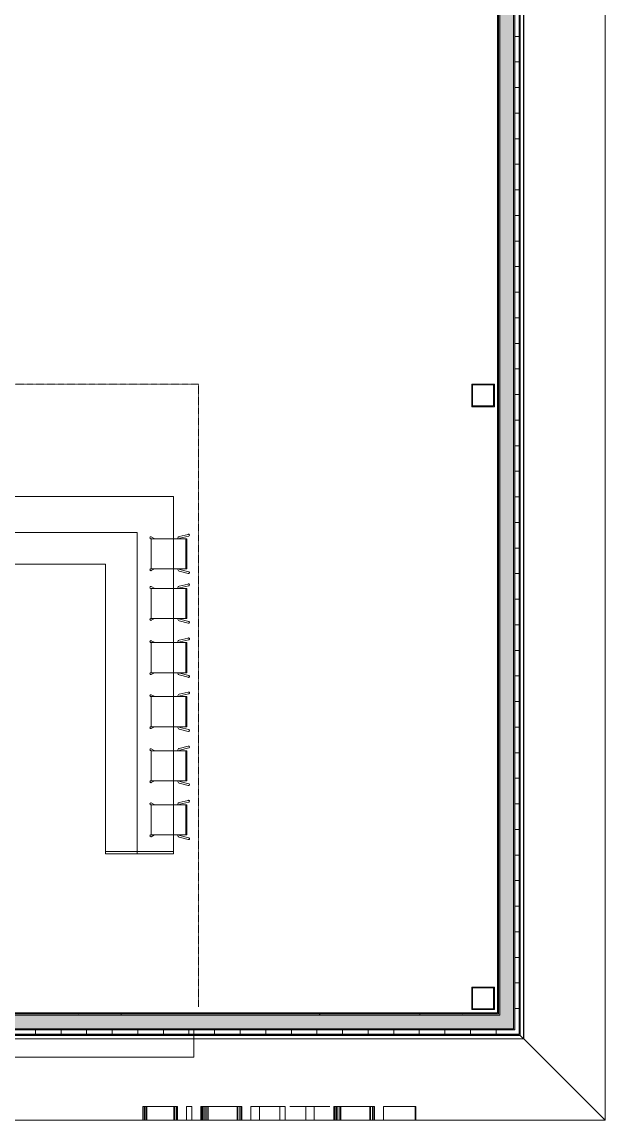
# Model space of a CAD drawing. Header units: inches. Extents: x -445 to 366, y -514 to 778.
# Drawn here: x 107.4 to 365.5, y -514 to -27.6 of the extents above; entities that cross this region are included whole.
import ezdxf

# ---------------------------------------------------------------- set-up
doc = ezdxf.new("R2010")
doc.units = ezdxf.units.IN
doc.header["$MEASUREMENT"] = 0
doc.linetypes.add('Hidden 1_8_', pattern=[0.1875, 0.125, -0.0625])
for name, color, linetype, lineweight in [('A-DETL-HDLN', 90, 'Hidden 1_8_', 9), ('A-FLOR', 192, 'Continuous', 9), ('A-GENM', 13, 'Continuous', 9), ('A-WALL', 113, 'Continuous', 9), ('A-WALL-PATT', 111, 'Continuous', 13), ('I-FURN', 30, 'Continuous', 13), ('Q-CASE', 31, 'Continuous', 13), ('S-COLS', 52, 'Continuous', 9)]:
    doc.layers.add(name, color=color, linetype=linetype, lineweight=lineweight)
pattern_1 = [(0, (0, 0), (30.72, 7.68), [1.267, -21.773, 1.267, -21.773, -122.88]), (0, (0, 0), (30.72, 7.68), [-46.08, 1.267, -44.813, 1.267, -21.773, -53.76]), (0, (0, 0), (30.72, 7.68), [-115.2, 1.267, -14.093, 1.267, -37.133]), (120, (11.52, 3.84), (-22.011075, 22.7643), [1.267, -21.773, 1.267, -21.773, -122.88]), (120, (11.52, 3.84), (-22.011075, 22.7643), [-46.08, 1.267, -44.813, 1.267, -21.773, -53.76]), (120, (11.52, 3.84), (-22.011075, 22.7643), [-115.2, 1.267, -14.093, 1.267, -37.133]), (240, (15.36, 19.2), (-8.708925, -30.4443), [1.267, -21.773, 1.267, -21.773, -122.88]), (240, (15.36, 19.2), (-8.708925, -30.4443), [-46.08, 1.267, -44.813, 1.267, -21.773, -53.76]), (240, (15.36, 19.2), (-8.708925, -30.4443), [-115.2, 1.267, -14.093, 1.267, -37.133])]
pattern_2 = [(0, (0, 0), (0, 11.331), []), (90, (0, 0), (-11.331, 7e-16), [])]
pattern_3 = [(0, (0, 0), (0, 4.798), []), (315, (0, 0), (4.798427, 0), [6.786, -6.786]), (45, (0, 0), (4.798427, 0), [6.786, -6.786])]

# ---------------------------------------------------------------- blocks, each defined once
blk = doc.blocks.new('HSS-Hollow Structural Section-Column - HSS10X10X3_8-762144-Test Fit - Mezzanine Plan')
at = {"layer": 'S-COLS'}
h = blk.add_hatch(dxfattribs=at)
h.set_pattern_fill('FP_14', color=256, style=0, pattern_type=2)
h.set_pattern_definition([(315, (193.044, 311.513), (9.5035, 9.5035), []), (315, (207.444, 311.513), (9.5035, 9.5035), [])])
h.paths.add_polyline_path([(-5, -5), (5, -5), (5, 5), (-5, 5)], flags=0)
h.paths.add_polyline_path([(-4.651, -4.651), (-4.651, 4.651), (4.651, 4.651), (4.651, -4.651)], flags=0)
for p, q in [((5, 5), (-5, 5)), ((-5, 5), (-5, -5)), ((5, -5), (5, 5)), ((-4.651, -4.651), (-4.651, 4.651)), ((-4.651, 4.651), (4.651, 4.651)), ((4.651, 4.651), (4.651, -4.651)), ((4.651, -4.651), (-4.651, -4.651)), ((-5, -5), (5, -5))]:
    blk.add_line(p, q, dxfattribs=at)
blk = doc.blocks.new('HSS-Hollow Structural Section-Column - HSS10X10X3_8-762146-Test Fit - Mezzanine Plan')
at = {"layer": 'S-COLS'}
h = blk.add_hatch(dxfattribs=at)
h.set_pattern_fill('FP_18', color=256, style=0, pattern_type=2)
h.set_pattern_definition([(315, (460.044, 311.513), (9.5035, 9.5035), []), (315, (474.444, 311.513), (9.5035, 9.5035), [])])
h.paths.add_polyline_path([(-5, -5), (5, -5), (5, 5), (-5, 5)], flags=0)
h.paths.add_polyline_path([(-4.651, -4.651), (-4.651, 4.651), (4.651, 4.651), (4.651, -4.651)], flags=0)
for p, q in [((5, 5), (-5, 5)), ((-5, 5), (-5, -5)), ((5, -5), (5, 5)), ((-4.651, -4.651), (-4.651, 4.651)), ((-4.651, 4.651), (4.651, 4.651)), ((4.651, 4.651), (4.651, -4.651)), ((4.651, -4.651), (-4.651, -4.651)), ((-5, -5), (5, -5))]:
    blk.add_line(p, q, dxfattribs=at)
blk = doc.blocks.new('Pad_Site_Main Canopy - Main Canopy-1298050-Test Fit - Mezzanine Plan')
at = {"layer": 'A-GENM'}
for p, q in [((0, 204.6), (0, 644)), ((0, 185.32), (0, 189.3)), ((0, 178.89), (0, 182.87)), ((0, 156.85), (0, 160.83)), ((0, 139.55), (0, 141.55)), ((0, 120.13), (0, 121.82)), ((0, 98.09), (0, 102.07)), ((0, 0), (0, 83.71)), ((0, 0), (36, 36)), ((923.31, 0), (0, 0))]:
    blk.add_line(p, q, dxfattribs=at)
blk = doc.blocks.new('Corrugated Wall Panel - Corrugated Wall Panel-1604849-Test Fit - Mezzanine Plan')
at = {"layer": 'A-GENM'}
for p, q in [((329.47, 589.92), (329.47, -478)), ((329.51, -478.04), (329.51, 589.96)), ((329.47, -478), (328.01, -476.54)), ((-390.49, -478.04), (329.51, -478.04)), ((329.47, -478), (-390.45, -478))]:
    blk.add_line(p, q, dxfattribs=at)
blk = doc.blocks.new('Hecht_PAD_AA-Arch_detached_rvt-1-Test Fit - Mezzanine Plan')
at = {"layer": 'A-WALL-PATT'}
h = blk.add_hatch(dxfattribs=at)
h.set_pattern_fill('FP_1', color=256, style=0, pattern_type=2)
h.set_pattern_definition(pattern_1)
h.paths.add_polyline_path([(318.39, -467.54), (319.01, -467.54), (319.01, 583.64), (318.39, 583.64), (318.39, -466.92)], flags=0)
for points in [[(319.01, -473.54), (325.01, -473.54), (325.01, 583.64), (319.01, 583.64), (319.01, -470.96)], [(319.01, -473.54), (319.01, -473.54), (319.01, -467.54), (-246.48, -467.54), (-246.48, -473.54), (318.39, -473.54)]]:
    blk.add_hatch(color=256, dxfattribs=at).paths.add_polyline_path(points, flags=0)
h = blk.add_hatch(dxfattribs=at)
h.set_pattern_fill('FP_3', color=256, style=0, pattern_type=2)
h.set_pattern_definition(pattern_3)
h.paths.add_polyline_path([(325.51, -474.04), (325.51, 583.64), (325.01, 583.64), (325.01, -474.04)], flags=0)
h = blk.add_hatch(dxfattribs=at)
h.set_pattern_fill('FP_2', color=256, style=0, pattern_type=2)
h.set_pattern_definition(pattern_2)
h.paths.add_polyline_path([(327.51, -476.04), (327.51, 583.64), (325.51, 583.64), (325.51, -476.04), (326.59, -476.04)], flags=0)
h = blk.add_hatch(dxfattribs=at)
h.set_pattern_fill('FP_1', color=256, style=0, pattern_type=2)
h.set_pattern_definition(pattern_1)
h.paths.add_polyline_path([(70.17, -467.54), (318.39, -467.54), (318.39, -466.92), (-246.48, -466.92), (-246.48, -467.54), (-9.58, -467.54)], flags=0)
h = blk.add_hatch(dxfattribs=at)
h.set_pattern_fill('FP_3', color=256, style=0, pattern_type=2)
h.set_pattern_definition(pattern_3)
h.paths.add_polyline_path([(325.01, -474.04), (325.01, -473.54), (-246.48, -473.54), (-246.48, -474.04), (325.01, -474.04)], flags=0)
h = blk.add_hatch(dxfattribs=at)
h.set_pattern_fill('FP_2', color=256, style=0, pattern_type=2)
h.set_pattern_definition(pattern_2)
h.paths.add_polyline_path([(77.42, -476.04), (325.51, -476.04), (325.51, -474.04), (-246.48, -474.04), (-246.48, -476.04), (34.76, -476.04)], flags=0)
at = {"layer": 'A-GENM'}
for p, q in [((160.91, -507.96), (161.53, -507.96)), ((160.91, -513.96), (160.91, -507.96)), ((161.53, -507.96), (161.74, -507.96)), ((161.53, -507.96), (161.53, -513.96)), ((161.74, -507.96), (162.37, -507.96)), ((161.74, -507.96), (161.74, -513.96)), ((162.37, -507.96), (162.67, -507.96)), ((162.37, -507.96), (162.37, -513.96)), ((174.59, -507.96), (162.67, -507.96)), ((162.67, -507.96), (162.67, -513.96)), ((174.59, -513.96), (174.59, -507.96)), ((174.59, -507.96), (174.94, -507.96)), ((174.94, -507.96), (175.63, -507.96)), ((174.94, -507.96), (174.94, -513.96)), ((175.63, -507.96), (175.91, -507.96)), ((175.63, -507.96), (175.63, -513.96)), ((175.91, -507.96), (176.03, -507.96)), ((175.91, -507.96), (175.91, -513.96)), ((176.03, -507.96), (176.22, -507.96)), ((176.03, -507.96), (176.03, -513.96)), ((176.22, -507.96), (176.22, -513.96)), ((182.64, -507.96), (180.19, -507.96)), ((180.19, -507.96), (180.19, -513.96)), ((182.64, -513.96), (182.64, -507.96)), ((186.62, -507.96), (186.7, -507.96)), ((186.62, -507.96), (186.62, -513.96)), ((186.7, -507.96), (186.92, -507.96)), ((186.7, -507.96), (186.7, -513.96)), ((186.92, -507.96), (187.29, -507.96)), ((186.92, -507.96), (186.92, -513.96)), ((187.29, -507.96), (187.82, -507.96)), ((187.29, -507.96), (187.29, -513.96)), ((187.82, -507.96), (188.48, -507.96)), ((187.82, -507.96), (187.82, -513.96)), ((188.48, -507.96), (189.27, -507.96)), ((188.48, -507.96), (188.48, -513.96)), ((189.27, -507.96), (189.73, -507.96)), ((189.27, -507.96), (189.27, -513.96)), ((202.57, -507.96), (189.73, -507.96)), ((189.73, -507.96), (189.73, -513.96)), ((202.57, -513.96), (202.57, -507.96)), ((202.57, -507.96), (202.92, -507.96)), ((202.92, -507.96), (203.77, -507.96)), ((202.92, -507.96), (202.92, -513.96)), ((203.77, -507.96), (204.4, -507.96)), ((203.77, -507.96), (203.77, -513.96)), ((204.4, -507.96), (204.68, -507.96)), ((204.4, -507.96), (204.4, -513.96)), ((204.68, -507.96), (204.68, -513.96)), ((212.6, -507.96), (208.66, -507.96)), ((208.66, -507.96), (208.66, -513.96)), ((212.6, -513.96), (212.6, -507.96)), ((212.6, -507.96), (221.51, -507.96)), ((223.96, -507.96), (221.51, -507.96)), ((221.51, -507.96), (221.51, -513.96)), ((223.96, -513.96), (223.96, -507.96)), ((225.97, -507.96), (232.99, -507.96)), ((236.67, -507.96), (232.99, -507.96)), ((232.99, -507.96), (232.99, -513.96)), ((236.67, -513.96), (236.67, -507.96)), ((236.67, -507.96), (243.69, -507.96)), ((245.39, -507.96), (245.46, -507.96)), ((245.39, -507.96), (245.39, -513.96)), ((245.46, -507.96), (245.68, -507.96)), ((245.46, -507.96), (245.46, -513.96)), ((245.68, -507.96), (246.06, -507.96)), ((245.68, -507.96), (245.68, -513.96)), ((246.06, -507.96), (246.58, -507.96)), ((246.06, -507.96), (246.06, -513.96)), ((246.58, -507.96), (247.24, -507.96)), ((246.58, -507.96), (246.58, -513.96)), ((247.24, -507.96), (248.03, -507.96)), ((247.24, -507.96), (247.24, -513.96)), ((248.03, -507.96), (248.49, -507.96)), ((248.03, -507.96), (248.03, -513.96)), ((261.34, -507.96), (248.49, -507.96)), ((248.49, -507.96), (248.49, -513.96)), ((261.34, -513.96), (261.34, -507.96)), ((261.34, -507.96), (261.68, -507.96)), ((261.68, -507.96), (262.54, -507.96)), ((261.68, -507.96), (261.68, -513.96)), ((262.54, -507.96), (263.16, -507.96)), ((262.54, -507.96), (262.54, -513.96)), ((263.16, -507.96), (263.44, -507.96)), ((263.16, -507.96), (263.16, -513.96)), ((263.44, -507.96), (263.44, -513.96)), ((281.5, -507.96), (267.42, -507.96)), ((267.42, -507.96), (267.42, -513.96)), ((281.5, -513.96), (281.5, -507.96)), ((281.5, -507.96), (281.81, -507.96)), ((281.81, -507.96), (281.81, -513.96)), ((161.53, -513.96), (160.91, -513.96)), ((161.74, -513.96), (161.53, -513.96)), ((162.37, -513.96), (161.74, -513.96)), ((162.67, -513.96), (162.37, -513.96)), ((162.67, -513.96), (174.59, -513.96)), ((174.94, -513.96), (174.59, -513.96)), ((175.63, -513.96), (174.94, -513.96)), ((175.91, -513.96), (175.63, -513.96)), ((176.03, -513.96), (175.91, -513.96)), ((176.22, -513.96), (176.03, -513.96)), ((180.19, -513.96), (182.64, -513.96)), ((186.7, -513.96), (186.62, -513.96)), ((186.92, -513.96), (186.7, -513.96)), ((187.29, -513.96), (186.92, -513.96)), ((187.82, -513.96), (187.29, -513.96)), ((188.48, -513.96), (187.82, -513.96)), ((189.27, -513.96), (188.48, -513.96)), ((189.73, -513.96), (189.27, -513.96)), ((189.73, -513.96), (202.57, -513.96)), ((202.92, -513.96), (202.57, -513.96)), ((203.77, -513.96), (202.92, -513.96)), ((204.4, -513.96), (203.77, -513.96)), ((204.68, -513.96), (204.4, -513.96)), ((208.66, -513.96), (212.6, -513.96)), ((221.51, -513.96), (212.6, -513.96)), ((221.51, -513.96), (223.96, -513.96)), ((232.99, -513.96), (225.97, -513.96)), ((232.99, -513.96), (236.67, -513.96)), ((243.69, -513.96), (236.67, -513.96)), ((245.46, -513.96), (245.39, -513.96)), ((245.68, -513.96), (245.46, -513.96)), ((246.06, -513.96), (245.68, -513.96)), ((246.58, -513.96), (246.06, -513.96)), ((247.24, -513.96), (246.58, -513.96)), ((248.03, -513.96), (247.24, -513.96)), ((248.49, -513.96), (248.03, -513.96)), ((248.49, -513.96), (261.34, -513.96)), ((261.68, -513.96), (261.34, -513.96)), ((262.54, -513.96), (261.68, -513.96)), ((263.16, -513.96), (262.54, -513.96)), ((263.44, -513.96), (263.16, -513.96)), ((267.42, -513.96), (281.5, -513.96)), ((281.81, -513.96), (281.5, -513.96))]:
    blk.add_line(p, q, dxfattribs=at)
at = {"layer": 'A-WALL'}
for p, q in [((318.39, 583.64), (318.39, -466.92)), ((319.01, -467.54), (319.01, 583.64)), ((325.01, -473.54), (325.01, 583.64)), ((325.51, -474.04), (325.51, 583.64)), ((327.51, -476.04), (327.51, 583.64)), ((328.01, -476.54), (328.01, 583.64)), ((318.39, -466.92), (-246.48, -466.92)), ((-246.48, -467.54), (318.39, -467.54)), ((319.01, -467.54), (318.39, -467.54)), ((-246.48, -473.54), (318.39, -473.54)), ((-246.48, -474.04), (318.39, -474.04)), ((-246.48, -476.04), (318.39, -476.04)), ((-246.48, -476.54), (318.39, -476.54)), ((319.01, -473.54), (318.39, -473.54)), ((325.01, -474.04), (318.39, -474.04)), ((325.51, -476.04), (318.39, -476.04)), ((318.39, -476.54), (327.51, -476.54)), ((325.01, -473.54), (319.01, -473.54)), ((325.51, -474.04), (325.01, -474.04)), ((327.51, -476.04), (325.51, -476.04)), ((327.51, -476.54), (328.01, -476.54))]:
    blk.add_line(p, q, dxfattribs=at)
blk.add_blockref('Corrugated Wall Panel - Corrugated Wall Panel-1604849-Test Fit - Mezzanine Plan', (0, 0))
for name, p, rotation in [('Pad_Site_Main Canopy - Main Canopy-1298050-Test Fit - Mezzanine Plan', (365.51, -513.96), 89.9999999999999), ('HSS-Hollow Structural Section-Column - HSS10X10X3_8-762144-Test Fit - Mezzanine Plan', (311.51, -193.04), 89.99999999999977), ('HSS-Hollow Structural Section-Column - HSS10X10X3_8-762146-Test Fit - Mezzanine Plan', (311.51, -460.04), 89.99999999999999)]:
    blk.add_blockref(name, p, dxfattribs=dict(rotation=rotation))
blk = doc.blocks.new('Counter Top - L Shaped _No Backsplash_ - Standard Counter Top-2742683-Test Fit - Mezzanine Plan')
at = {"layer": 'Q-CASE'}
for p, q in [((110.92, 0), (-47.26, 0)), ((-47.26, 0), (-47.26, -108.91)), ((110.92, -30), (110.92, 0)), ((-17.26, -108.91), (-17.26, -30)), ((-17.26, -30), (110.92, -30)), ((-47.26, -108.91), (-17.26, -108.91))]:
    blk.add_line(p, q, dxfattribs=at)
blk = doc.blocks.new('Counter Top - L Shaped _No Backsplash_ - Standard Counter Top-2742750-Test Fit - Mezzanine Plan')
at = {"layer": 'Q-CASE'}
for p, q in [((94.92, 0), (-47.26, 0)), ((-47.26, 0), (-47.26, -92.91)), ((94.92, -14), (94.92, 0)), ((-33.26, -92.91), (-33.26, -14)), ((-33.26, -14), (94.92, -14)), ((-47.26, -92.91), (-47.26, -284.91)), ((-33.26, -284.91), (-33.26, -92.91)), ((-47.26, -284.91), (-47.26, -319.4)), ((-33.26, -319.4), (-33.26, -284.91)), ((-47.26, -319.4), (-33.26, -319.4))]:
    blk.add_line(p, q, dxfattribs=at)
blk = doc.blocks.new('Chair-Multi_Purpose-Allermuir-Scoop-A430 - A430-2427014-Test Fit - Mezzanine Plan')
at = {"layer": 'I-FURN'}
for p, q in [((-8.61, 8.17), (-7.7, 4.21)), ((-6.95, 4.52), (-7.88, 8.49)), ((6.71, 7.64), (-6.68, 7.64)), ((-6.68, 1.71), (-6.68, 7.64)), ((6.71, 7.15), (-6.68, 7.15)), ((6.71, 1.71), (6.71, 7.64)), ((6.95, 4.51), (7.96, 8.49)), ((7.7, 4.19), (8.74, 8.29)), ((-6.68, 4.61), (-6.97, 4.61)), ((-6.68, -8.17), (-6.68, 1.71)), ((6.97, 4.62), (6.71, 4.62)), ((6.71, -8.17), (6.71, 1.71)), ((-6.68, -6.56), (-7.47, -8.11)), ((-6.59, -8.17), (-6.74, -8.46)), ((6.71, -8.17), (-6.68, -8.17)), ((6.59, -8.17), (6.74, -8.46)), ((6.71, -6.62), (7.47, -8.11))]:
    blk.add_line(p, q, dxfattribs=at)
for centre, radius, start, end in [((-8.28, 8.4), 0.408, 13, 213.9988), ((8.36, 8.39), 0.407, 333.8728, 166.1272), ((-7.15, 4.34), 0.563, 193, 250.5531), ((-6.44, 6.35), 2.69, 250.5531, 264.9748), ((-6.45, 6.14), 1.7, 249.7012, 262.2988), ((6.6, 5.62), 1.15, 275.4121, 292.5879), ((6.3, 7.11), 3.47, 276.7682, 287.0124), ((7.15, 4.33), 0.565, 287.0124, 345.7258), ((-7.1, -8.3), 0.411, 153.1302, 270), ((-7.1, -8.3), 0.411, 270, 347.4688), ((7.1, -8.3), 0.411, 192.5312, 270), ((7.1, -8.3), 0.411, 270, 26.8698)]:
    blk.add_arc(centre, radius, start, end, dxfattribs=at)
blk = doc.blocks.new('Counter Top _No Backsplash_1 - Standard Counter Top-2740493-Test Fit - Mezzanine Plan')
at = {"layer": 'Q-CASE'}
for p, q in [((-47.26, 0), (-47.26, -14)), ((-46.26, 0), (-47.26, 0)), ((-46.26, 0), (-46.26, -14)), ((-47.26, -14), (-47.26, -30)), ((-46.26, -14), (-46.26, -30)), ((-47.26, -30), (-46.26, -30))]:
    blk.add_line(p, q, dxfattribs=at)
blk = doc.blocks.new('Counter Top _No Backsplash_ - Standard Counter Top-2730045-Test Fit - Mezzanine Plan')
at = {"layer": 'Q-CASE'}
for p, q in [((-47.26, 0), (-47.26, -12)), ((58.83, 0), (-47.26, 0)), ((58.83, 0), (58.83, -12)), ((-47.26, -12), (58.83, -12))]:
    blk.add_line(p, q, dxfattribs=at)

msp = doc.modelspace()

# ---------------------------------------------------------------- linework, layer by layer
at = {"layer": 'A-DETL-HDLN'}
for p in [(-190.98, -188.04), (185.51, -463.79)]:
    msp.add_line(p, (185.51, -188.04), dxfattribs=at)
at = {"layer": 'A-FLOR'}
for p, q in [((317.89, -466.42), (317.89, 578.33)), ((-38.24, -466.42), (317.89, -466.42))]:
    msp.add_line(p, q, dxfattribs=at)

# ---------------------------------------------------------------- block references
msp.add_blockref('Hecht_PAD_AA-Arch_detached_rvt-1-Test Fit - Mezzanine Plan', (0, 0))
at = {"layer": 'I-FURN', "rotation": 270}
for p in [(172.71, -263.16), (172.71, -285.16), (172.71, -309.12), (172.71, -333.08), (172.71, -357.04), (172.71, -380.99)]:
    msp.add_blockref('Chair-Multi_Purpose-Allermuir-Scoop-A430 - A430-2427014-Test Fit - Mezzanine Plan', p, dxfattribs=at)
at = {"layer": 'Q-CASE'}
for name, p, rotation in [('Counter Top - L Shaped _No Backsplash_ - Standard Counter Top-2742683-Test Fit - Mezzanine Plan', (174.42, -285.06), 270), ('Counter Top - L Shaped _No Backsplash_ - Standard Counter Top-2742750-Test Fit - Mezzanine Plan', (158.42, -301.06), 270), ('Counter Top _No Backsplash_1 - Standard Counter Top-2740493-Test Fit - Mezzanine Plan', (144.42, -348.72), 90), ('Counter Top _No Backsplash_ - Standard Counter Top-2730045-Test Fit - Mezzanine Plan', (136.25, -486.04), 180)]:
    msp.add_blockref(name, p, dxfattribs=dict(at, rotation=rotation))

doc.saveas('drawing.dxf')
